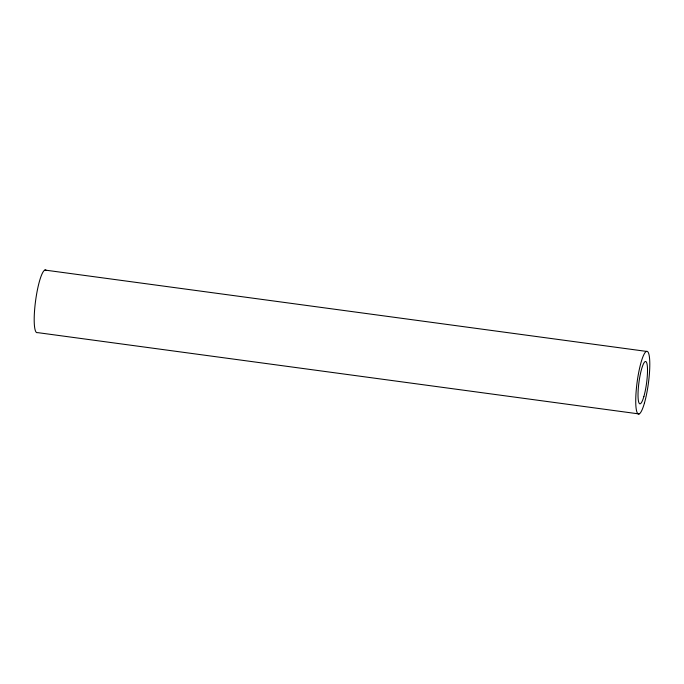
<?xml version="1.0" encoding="UTF-8"?>
<svg xmlns="http://www.w3.org/2000/svg" width="684" height="684" viewBox="0 0 684 684"><rect width="100%" height="100%" fill="white"/><g stroke="black" fill="none" stroke-linecap="round" stroke-linejoin="round"><path stroke-width="1.03" d="M44.887 270.06L646.423 351.388M639.112 413.94L37.577 332.612A31.644 5.66 -82.3 0 1 35.748 299.618A31.644 5.66 -82.3 0 1 46.315 270.513M644.431 403.09A31.644 5.66 -82.3 0 0 647.851 351.841A31.644 5.66 -82.3 0 0 636.017 393.061A31.644 5.66 -82.3 0 0 644.431 403.09M643.883 396.481A21.358 3.822 -82.3 0 0 646.209 361.862A21.358 3.822 -82.3 0 0 638.215 389.641A21.358 3.822 -82.3 0 0 643.883 396.481"/></g></svg>
